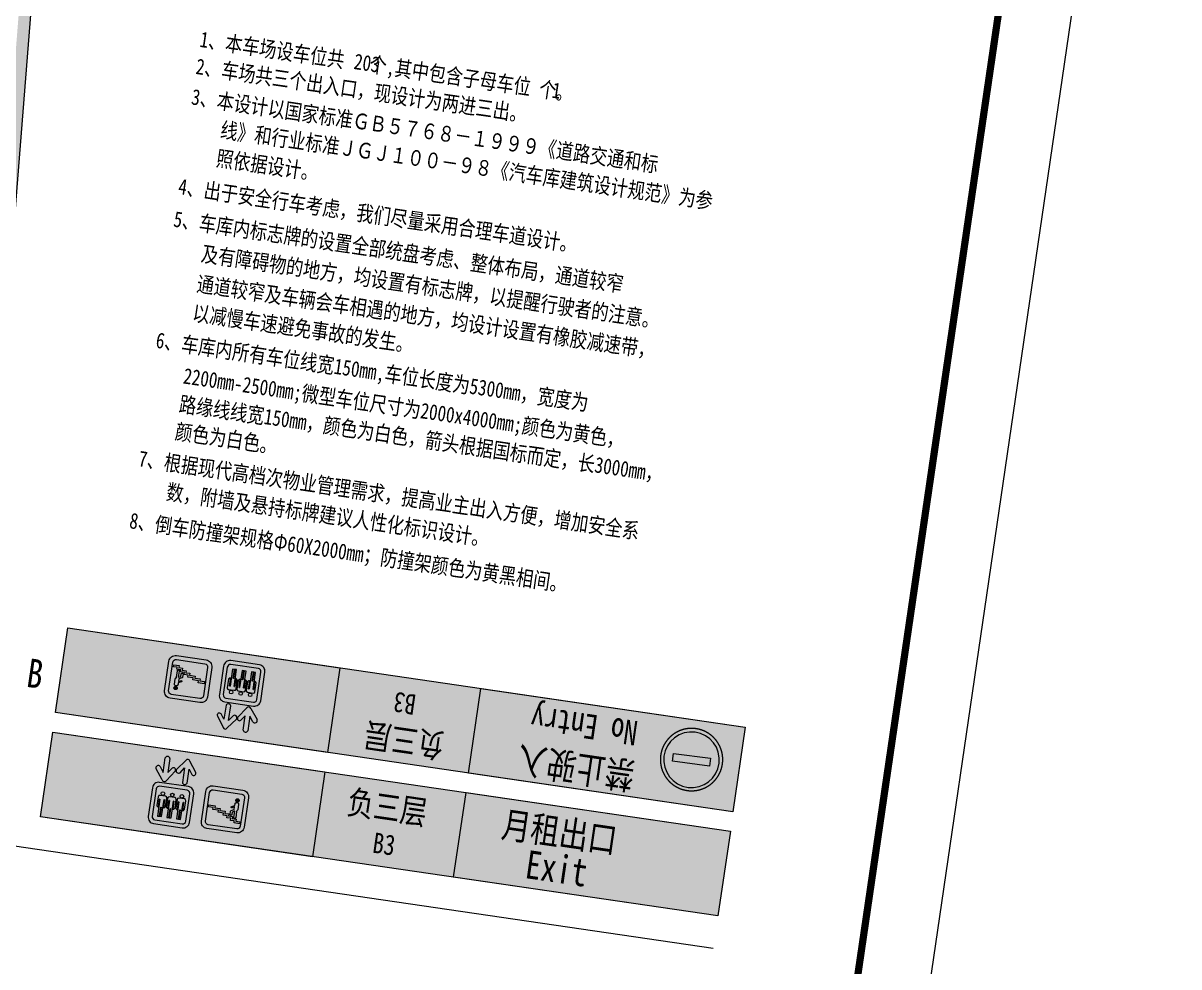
# Model space of a CAD drawing. Header units: inches. Extents: x -414268 to 632271, y -366004 to 318730.
# Drawn here: x 198749 to 246675, y 124249 to 163386 of the extents above; entities that cross this region are included whole.
import ezdxf

# ---------------------------------------------------------------- set-up
doc = ezdxf.new("R2010")
doc.units = ezdxf.units.IN
doc.header["$LTSCALE"] = 1200
doc.header["$MEASUREMENT"] = 0
doc.linetypes.add('DASHED', pattern=[19.05, 12.7, -6.35])
doc.layers.get('0').update_dxf_attribs({"linetype": 'CONTINUOUS', "lineweight": 0})
for name, color, linetype, lineweight in [('0--PAI--', 7, 'CONTINUOUS', 0), ('0--PAI--RED', 1, 'CONTINUOUS', 0), ('0--灯箱字(黄底黑字)', 7, 'CONTINUOUS', 0), ('0-增加车位', 6, 'CONTINUOUS', 0), ('COLUMN', 7, 'CONTINUOUS', 0), ('HATCH', 7, 'CONTINUOUS', 0), ('PUB_TITLE', 7, 'CONTINUOUS', 0)]:
    doc.layers.add(name, color=color, linetype=linetype, lineweight=lineweight)
doc.layers.add('0--灯箱--字', color=7, linetype='CONTINUOUS', lineweight=0, true_color=0xf7f7f7)
doc.layers.add('0-栋牌字体', color=7, linetype='CONTINUOUS', lineweight=0, true_color=0xf7f7f7)
doc.styles.add('-宋体', font='', dxfattribs={"width": 0.8})
doc.styles.add('-黑体', font='simhei.ttf', dxfattribs={"width": 0.8})
doc.styles.get('-宋体').set_extended_font_data('SimSun')

# ---------------------------------------------------------------- blocks, each defined once
blk = doc.blocks.new('A$C27BC456A')
blk.add_hatch(color=250).paths.add_polyline_path([(14885, 112856), (14885, 114956), (8330, 114956), (8330, 112856)])
at = {"color": 250}
blk.add_lwpolyline([(8330, 114956), (14885, 114956), (14885, 112856), (8330, 112856), (8330, 114956)], dxfattribs=at)
blk = doc.blocks.new('A$C744A17C1')
at = {"true_color": 0xf7f7f7}
h = blk.add_hatch(color=7, dxfattribs=at)
edge = h.paths.add_edge_path()
edge.add_line((-3036, 95701), (-4283, 95701))
edge.add_arc((-4283, 95427), 273, 90, 180)
edge.add_line((-4556, 95427), (-4556, 94185))
edge.add_arc((-4283, 94185), 273, 180, 270)
edge.add_line((-4283, 93912), (-3036, 93912))
edge.add_arc((-3036, 94185), 273, 270, 360)
edge.add_line((-2763, 94185), (-2763, 95427))
edge.add_arc((-3036, 95427), 273, 0, 90)
edge = h.paths.add_edge_path(flags=16)
edge.add_line((-3061, 95535), (-4258, 95535))
edge.add_arc((-4258, 95403), 132, 90, 180)
edge.add_line((-4390, 95403), (-4390, 94210))
edge.add_arc((-4258, 94210), 132, 180, 270)
edge.add_line((-4258, 94078), (-3061, 94078))
edge.add_arc((-3061, 94210), 132, 270, 360)
edge.add_line((-2928, 94210), (-2928, 95403))
edge.add_arc((-3061, 95403), 132, 0, 90)
blk.add_hatch(color=7, dxfattribs=at).paths.add_polyline_path([(-2973, 94899), (-3229, 94898), (-3229, 94814), (-3456, 94813), (-3456, 94729), (-3683, 94728), (-3683, 94643), (-3849, 94643), (-3848, 94559), (-4016, 94558), (-4016, 94474), (-4177, 94473), (-4177, 94389), (-4338, 94388), (-4337, 94303), (-4113, 94304), (-4113, 94389), (-3952, 94389), (-3952, 94474), (-3789, 94474), (-3789, 94559), (-3621, 94559), (-3621, 94636), (-3621, 94644), (-3394, 94644), (-3395, 94729), (-3167, 94729), (-3168, 94814), (-2973, 94814)])
for points in [[(-4150, 94529), (-4150, 94521), (-4147, 94514), (-4143, 94507), (-4138, 94502), (-4126, 94495), (-4111, 94492), (-4097, 94495), (-4091, 94497), (-4085, 94502), (-4080, 94507), (-4076, 94514), (-4074, 94521), (-4073, 94530), (-4073, 94786), (-3976, 94739), (-3975, 94643), (-3974, 94633), (-3972, 94625), (-3968, 94617), (-3963, 94612), (-3957, 94607), (-3951, 94604), (-3936, 94601), (-3922, 94603), (-3916, 94606), (-3910, 94611), (-3905, 94616), (-3901, 94623), (-3898, 94631), (-3898, 94641), (-3898, 94756), (-3900, 94770), (-3905, 94780), (-3913, 94789), (-3922, 94795), (-3922, 94795), (-4039, 94850), (-4039, 94962), (-3945, 94916), (-3932, 94912), (-3920, 94914), (-3911, 94919), (-3905, 94927), (-3902, 94936), (-3904, 94946), (-3910, 94955), (-3915, 94960), (-3922, 94963), (-4039, 95021), (-4039, 95091), (-4041, 95107), (-4046, 95120), (-4053, 95132), (-4063, 95141), (-4074, 95148), (-4086, 95154), (-4100, 95156), (-4114, 95158), (-4128, 95157), (-4142, 95154), (-4155, 95148), (-4166, 95141), (-4175, 95132), (-4183, 95121), (-4188, 95108), (-4190, 95093), (-4190, 94884), (-4189, 94874), (-4186, 94864), (-4177, 94847), (-4164, 94833), (-4150, 94822), (-4150, 94794)], [(-4106, 95186), (-4093, 95189), (-4081, 95195), (-4071, 95203), (-4063, 95213), (-4056, 95224), (-4052, 95236), (-4051, 95250), (-4052, 95263), (-4056, 95275), (-4063, 95286), (-4071, 95296), (-4081, 95304), (-4093, 95310), (-4106, 95314), (-4119, 95315), (-4134, 95314), (-4146, 95310), (-4158, 95304), (-4168, 95296), (-4176, 95286), (-4182, 95275), (-4187, 95263), (-4188, 95250), (-4187, 95236), (-4182, 95224), (-4176, 95213), (-4168, 95203), (-4158, 95195), (-4146, 95189), (-4133, 95186), (-4119, 95184)]]:
    blk.add_hatch(color=256).paths.add_polyline_path(points)
at = {"color": 7, "lineweight": 0, "ltscale": 5, "true_color": 0xf7f7f7}
for points in [[(-3036, 95701), (-4283, 95701, 0.414214), (-4556, 95427), (-4556, 94185, 0.414214), (-4283, 93912), (-3036, 93912, 0.414214), (-2763, 94185), (-2763, 95427, 0.414214)], [(-3061, 95535), (-4258, 95535, 0.414214), (-4390, 95403), (-4390, 94210, 0.414214), (-4258, 94078), (-3061, 94078, 0.414214), (-2928, 94210), (-2928, 95403, 0.414214)]]:
    blk.add_lwpolyline(points, format="xyb", close=True, dxfattribs=at)
at = {"color": 7, "true_color": 0xf7f7f7}
blk.add_lwpolyline([(-2972, 94814), (-2973, 94899), (-3229, 94898), (-3229, 94814), (-3456, 94813), (-3456, 94729), (-3683, 94728), (-3683, 94643), (-3849, 94643), (-3848, 94559), (-4016, 94558), (-4016, 94474), (-4177, 94473), (-4177, 94389), (-4338, 94388), (-4337, 94303), (-4113, 94304), (-4113, 94389), (-3952, 94389), (-3952, 94474), (-3789, 94474), (-3789, 94559), (-3621, 94559), (-3621, 94636), (-3621, 94644), (-3394, 94644), (-3395, 94729), (-3167, 94729), (-3168, 94814), (-2973, 94814), (-2973, 94899)], dxfattribs=at)
at = {"layer": '0-栋牌字体', "linetype": 'ByBlock'}
for points in [[(-4150, 94529), (-4150, 94521), (-4147, 94514), (-4143, 94507), (-4138, 94502), (-4126, 94495), (-4111, 94492), (-4097, 94495), (-4091, 94497), (-4085, 94502), (-4080, 94507), (-4076, 94514), (-4074, 94521), (-4073, 94530), (-4073, 94786), (-3976, 94739), (-3975, 94643), (-3974, 94633), (-3972, 94625), (-3968, 94617), (-3963, 94612), (-3957, 94607), (-3951, 94604), (-3936, 94601), (-3922, 94603), (-3916, 94606), (-3910, 94611), (-3905, 94616), (-3901, 94623), (-3898, 94631), (-3898, 94641), (-3898, 94756), (-3900, 94770), (-3905, 94780), (-3913, 94789), (-3922, 94795), (-3922, 94795), (-4039, 94850), (-4039, 94962), (-3945, 94916), (-3932, 94912), (-3920, 94914), (-3911, 94919), (-3905, 94927), (-3902, 94936), (-3904, 94946), (-3910, 94955), (-3915, 94960), (-3922, 94963), (-4039, 95021), (-4039, 95091), (-4041, 95107), (-4046, 95120), (-4053, 95132), (-4063, 95141), (-4074, 95148), (-4086, 95154), (-4100, 95156), (-4114, 95158), (-4128, 95157), (-4142, 95154), (-4155, 95148), (-4166, 95141), (-4175, 95132), (-4183, 95121), (-4188, 95108), (-4190, 95093), (-4190, 94884), (-4189, 94874), (-4186, 94864), (-4177, 94847), (-4164, 94833), (-4150, 94822), (-4150, 94794)], [(-4106, 95186), (-4093, 95189), (-4081, 95195), (-4071, 95203), (-4063, 95213), (-4056, 95224), (-4052, 95236), (-4051, 95250), (-4052, 95263), (-4056, 95275), (-4063, 95286), (-4071, 95296), (-4081, 95304), (-4093, 95310), (-4106, 95314), (-4119, 95315), (-4134, 95314), (-4146, 95310), (-4158, 95304), (-4168, 95296), (-4176, 95286), (-4182, 95275), (-4187, 95263), (-4188, 95250), (-4187, 95236), (-4182, 95224), (-4176, 95213), (-4168, 95203), (-4158, 95195), (-4146, 95189), (-4133, 95186), (-4119, 95184)]]:
    blk.add_lwpolyline(points, close=True, dxfattribs=at)
blk = doc.blocks.new('A$C36DA1677')
at = {"layer": '0--PAI--RED'}
h = blk.add_hatch(color=256, dxfattribs=at)
edge = h.paths.add_edge_path()
edge.add_arc((120, 120), 120, 0, 360)
h.paths.add_polyline_path([(200, 103), (200, 137), (40, 137), (40, 103)], flags=16)
at = {"layer": '0--PAI--'}
blk.add_lwpolyline([(200, 103), (200, 137), (40, 137), (40, 103)], close=True, dxfattribs=at)
blk.add_circle((120, 120), 120, dxfattribs=at)
blk = doc.blocks.new('A$C443C2777')
at = {"layer": '0--PAI--', "xscale": 9, "yscale": 9, "zscale": 9}
blk.add_blockref('A$C36DA1677', (0, 0), dxfattribs=at)
blk = doc.blocks.new('A$C01A83D55')
at = {"linetype": 'DASHED', "lineweight": 15, "ltscale": 20, "true_color": 0xeff0f0}
h = blk.add_hatch(color=7, dxfattribs=at)
h.paths.add_polyline_path([(0, 1675, 1), (3350, 1675, 1)])
h.paths.add_polyline_path([(3168, 1685, -1), (182, 1685, -1)], flags=16)
h.paths.add_polyline_path([(2671, 1896), (2671, 1473), (680, 1473), (680, 1896)], flags=0)
at = {"true_color": 0xeff0f0}
blk.add_hatch(color=7, dxfattribs=at).paths.add_polyline_path([(2671, 1473), (2671, 1896), (680, 1896), (680, 1473)])
at = {"linetype": 'DASHED', "lineweight": 15, "ltscale": 20}
blk.add_circle((1675, 1675), 1675, dxfattribs=at)
at = {"xscale": 1.382400000002235, "yscale": 1.382400000002235, "zscale": 1.382400000002235}
blk.add_blockref('A$C443C2777', (182, 192), dxfattribs=at)

msp = doc.modelspace()

# ---------------------------------------------------------------- hatches: boundary and pattern name
for points in [[(211881.8, 136654.2), (200602.8, 138303.7), (200089.2, 134792.1), (211368.2, 133142.5)], [(210748.6, 128819.2), (211262.1, 132330.8), (199983.2, 133980.4), (199469.6, 130468.7)], [(216601.3, 127963.2), (227562.8, 126360.1), (228076.4, 129871.7), (217114.9, 131474.9)]]:
    msp.add_hatch(color=250).paths.add_polyline_path(points)
at = {"lineweight": 0, "ltscale": 5, "true_color": 0xf7f7f7}
h = msp.add_hatch(color=7, dxfattribs=at)
edge = h.paths.add_edge_path(flags=0)
edge.add_arc((208163.8, 135528.6), 74, 351.6794, 711.6794, ccw=False)
edge = h.paths.add_edge_path(flags=0)
edge.add_arc((207772.2, 135585.9), 74, 351.6794, 711.6794, ccw=False)
edge = h.paths.add_edge_path(flags=0)
edge.add_arc((207376.7, 135643.8), 74, 351.6794, 711.6794, ccw=False)
edge = h.paths.add_edge_path()
edge.add_line((207110.1, 135238.9), (208301.1, 135064.7))
edge.add_arc((208339.3, 135325.8), 263.9, 621.6794, 711.6794)
edge.add_line((208600.5, 135287.6), (208774.1, 136474.6))
edge.add_arc((208512.9, 136512.8), 263.9, 711.6794, 801.6794)
edge.add_line((208551.1, 136773.9), (207360.1, 136948.1))
edge.add_arc((207321.9, 136687), 263.9, 441.6794, 531.6794)
edge.add_line((207060.7, 136725.2), (206887.1, 135538.2))
edge.add_arc((207148.3, 135500), 263.9, 531.6794, 621.6794)
edge = h.paths.add_edge_path(flags=16)
edge.add_line((207157, 135393.7), (208300.5, 135226.4))
edge.add_arc((208319.1, 135353), 128, 621.6794, 711.6794)
edge.add_line((208445.7, 135334.5), (208612.3, 136474))
edge.add_arc((208485.7, 136492.5), 128, 711.6794, 801.6794)
edge.add_line((208504.2, 136619.1), (207360.6, 136786.4))
edge.add_arc((207342.1, 136659.8), 128, 441.6794, 531.6794)
edge.add_line((207215.5, 136678.3), (207048.9, 135538.8))
edge.add_arc((207175.5, 135520.3), 128, 531.6794, 621.6794)
edge = h.paths.add_edge_path(flags=0)
edge.add_line((208285.9, 135756.9), (208304, 135754.3))
edge.add_line((208304, 135754.3), (208350.5, 136072.6))
edge.add_arc((208358.4, 136071.5), 8, 441.6794, 531.6794, ccw=False)
edge.add_line((208359.6, 136079.4), (208376.2, 136076.9))
edge.add_arc((208375.1, 136069), 8, 399.75941, 441.6794, ccw=False)
edge.add_line((208381.2, 136074.1), (208389.5, 136064.2))
edge.add_line((208389.5, 136064.2), (208416.5, 136031.7))
edge.add_arc((208410.4, 136026.6), 8, 351.6794, 399.75941, ccw=False)
edge.add_line((208418.3, 136025.5), (208364.5, 135657.9))
edge.add_arc((208301.2, 135667.2), 64, 621.6794, 711.6794, ccw=False)
edge.add_line((208292, 135603.9), (208056.6, 135638.3))
edge.add_arc((208065.9, 135701.6), 64, 531.6794, 621.6794, ccw=False)
edge.add_line((208002.6, 135710.8), (208054.2, 136063.6))
edge.add_line((208054.2, 136063.6), (208104.3, 136113.4))
edge.add_arc((208109.9, 136107.7), 8, 441.6794, 494.85909, ccw=False)
edge.add_line((208111.1, 136115.6), (208138, 136111.7))
edge.add_arc((208136.9, 136103.8), 8, 351.6794, 441.6794, ccw=False)
edge.add_line((208144.8, 136102.6), (208098.2, 135783.9))
edge.add_line((208098.2, 135783.9), (208117.4, 135781.1))
edge.add_line((208117.4, 135781.1), (208220.2, 136483.9))
edge.add_line((208220.2, 136483.9), (208297.1, 136472.7))
edge.add_line((208297.1, 136472.7), (208241.7, 136094.3))
edge.add_line((208241.7, 136094.3), (208256.3, 136092.1))
edge.add_line((208256.3, 136092.1), (208311.6, 136470.5))
edge.add_line((208311.6, 136470.5), (208388.6, 136459.3))
edge.add_line((208388.6, 136459.3), (208285.9, 135756.9))
edge = h.paths.add_edge_path(flags=0)
edge.add_line((207894.3, 135814.2), (207912.4, 135811.5))
edge.add_line((207912.4, 135811.5), (207958.9, 136129.9))
edge.add_arc((207966.8, 136128.7), 8, 441.6794, 531.6794, ccw=False)
edge.add_line((207968, 136136.6), (207984.6, 136134.2))
edge.add_arc((207983.5, 136126.3), 8, 399.75941, 441.6794, ccw=False)
edge.add_line((207989.6, 136131.4), (207997.9, 136121.5))
edge.add_line((207997.9, 136121.5), (208024.9, 136089))
edge.add_arc((208018.7, 136083.9), 8, 351.6794, 399.75941, ccw=False)
edge.add_line((208026.7, 136082.7), (207972.9, 135715.2))
edge.add_arc((207909.6, 135724.4), 64, 621.6794, 711.6794, ccw=False)
edge.add_line((207900.3, 135661.1), (207665, 135695.6))
edge.add_arc((207674.3, 135758.9), 64, 531.6794, 621.6794, ccw=False)
edge.add_line((207611, 135768.1), (207662.6, 136120.8))
edge.add_line((207662.6, 136120.8), (207712.6, 136170.7))
edge.add_arc((207718.3, 136165), 8, 441.6794, 494.85909, ccw=False)
edge.add_line((207719.4, 136172.9), (207746.4, 136169))
edge.add_arc((207745.3, 136161.1), 8, 351.6794, 441.6794, ccw=False)
edge.add_line((207753.2, 136159.9), (207706.6, 135841.2))
edge.add_line((207706.6, 135841.2), (207725.8, 135838.4))
edge.add_line((207725.8, 135838.4), (207828.5, 136541.2))
edge.add_line((207828.5, 136541.2), (207905.4, 136529.9))
edge.add_line((207905.4, 136529.9), (207850.1, 136151.5))
edge.add_line((207850.1, 136151.5), (207864.6, 136149.4))
edge.add_line((207864.6, 136149.4), (207920, 136527.8))
edge.add_line((207920, 136527.8), (207997, 136516.5))
edge.add_line((207997, 136516.5), (207894.3, 135814.2))
edge = h.paths.add_edge_path(flags=0)
edge.add_line((207499.1, 135872), (207517.2, 135869.3))
edge.add_line((207517.2, 135869.3), (207563.7, 136187.7))
edge.add_arc((207571.7, 136186.5), 8, 441.6794, 531.6794, ccw=False)
edge.add_line((207572.8, 136194.4), (207589.5, 136192))
edge.add_arc((207588.3, 136184.1), 8, 399.75941, 441.6794, ccw=False)
edge.add_line((207594.4, 136189.2), (207602.7, 136179.2))
edge.add_line((207602.7, 136179.2), (207629.7, 136146.8))
edge.add_arc((207623.6, 136141.7), 8, 351.6794, 399.75941, ccw=False)
edge.add_line((207631.5, 136140.5), (207577.7, 135773))
edge.add_arc((207514.4, 135782.2), 64, 621.6794, 711.6794, ccw=False)
edge.add_line((207505.2, 135718.9), (207269.8, 135753.3))
edge.add_arc((207279.1, 135816.6), 64, 531.6794, 621.6794, ccw=False)
edge.add_line((207215.8, 135825.9), (207267.4, 136178.6))
edge.add_line((207267.4, 136178.6), (207317.5, 136228.5))
edge.add_arc((207323.1, 136222.8), 8, 441.6794, 494.85909, ccw=False)
edge.add_line((207324.3, 136230.7), (207351.3, 136226.8))
edge.add_arc((207350.1, 136218.9), 8, 351.6794, 441.6794, ccw=False)
edge.add_line((207358, 136217.7), (207311.4, 135899))
edge.add_line((207311.4, 135899), (207330.6, 135896.2))
edge.add_line((207330.6, 135896.2), (207433.4, 136599))
edge.add_line((207433.4, 136599), (207510.3, 136587.7))
edge.add_line((207510.3, 136587.7), (207454.9, 136209.3))
edge.add_line((207454.9, 136209.3), (207469.5, 136207.2))
edge.add_line((207469.5, 136207.2), (207524.8, 136585.6))
edge.add_line((207524.8, 136585.6), (207601.9, 136574.3))
edge.add_line((207601.9, 136574.3), (207499.1, 135872))
at = {"lineweight": 0, "ltscale": 5}
for points in [[(217220.9, 132286.5), (211368.2, 133142.5), (211881.8, 136654.2), (217734.5, 135798.2)], [(211262.1, 132330.8), (217114.9, 131474.9), (216601.3, 127963.2), (210748.6, 128819.2)]]:
    msp.add_hatch(color=152, dxfattribs=at).paths.add_polyline_path(points)
at = {"lineweight": 0, "ltscale": 5, "true_color": 0xf7f7f7}
for points in [[(207216.5, 134155.7, -0.6624751), (207043.2, 134181), (206803, 134653.2, -0.8769134), (206960.3, 134739), (207077.2, 134517.1), (207162.5, 135100.3, -0.7104157), (207358.4, 135071.6), (207269.5, 134463.4), (207454.2, 134662.3, -0.9042848), (207593, 134518)], [(208450.8, 134506.4, -0.9042848), (208276.5, 134408), (208156.5, 134651.4), (208067.5, 134043.2, -0.7104157), (207871.6, 134071.8), (207956.9, 134655), (207781.3, 134475.9, -0.8769134), (207655.2, 134603.2), (208020.5, 134986.8, -0.6624751), (208193.8, 134961.4)], [(204259.6, 132458.4, -0.9042848), (204433.9, 132556.9), (204554, 132313.4), (204642.9, 132921.6, -0.7104157), (204838.8, 132893), (204753.6, 132309.8), (204929.1, 132488.9, -0.8769134), (205055.2, 132361.7), (204690, 131978, -0.6624751), (204516.7, 132003.4)], [(205494, 132809.2, -0.6624751), (205667.3, 132783.8), (205907.4, 132311.6, -0.8769134), (205750.2, 132225.9), (205633.2, 132447.7), (205547.9, 131864.6, -0.7104157), (205352, 131893.2), (205441, 132501.5), (205256.2, 132302.5, -0.9042848), (205117.4, 132446.8)]]:
    msp.add_hatch(color=7, dxfattribs=at).paths.add_polyline_path(points)
h = msp.add_hatch(color=7, dxfattribs=at)
edge = h.paths.add_edge_path(flags=0)
edge.add_arc((204546.6, 131436.2), 74, 531.6794, 891.6794, ccw=False)
edge = h.paths.add_edge_path(flags=0)
edge.add_arc((204938.2, 131378.9), 74, 531.6794, 891.6794, ccw=False)
edge = h.paths.add_edge_path(flags=0)
edge.add_arc((205333.8, 131321.1), 74, 531.6794, 891.6794, ccw=False)
edge = h.paths.add_edge_path()
edge.add_line((205600.4, 131726), (204409.3, 131900.2))
edge.add_arc((204371.1, 131639), 263.9, 801.6794, 891.6794)
edge.add_line((204110, 131677.2), (203936.4, 130490.2))
edge.add_arc((204197.5, 130452), 263.9, 891.6794, 981.6794)
edge.add_line((204159.3, 130190.9), (205350.4, 130016.7))
edge.add_arc((205388.6, 130277.8), 263.9, 621.6794, 711.6794)
edge.add_line((205649.7, 130239.6), (205823.3, 131426.6))
edge.add_arc((205562.2, 131464.8), 263.9, 711.6794, 801.6794)
edge = h.paths.add_edge_path(flags=16)
edge.add_line((205553.5, 131571.2), (204409.9, 131738.4))
edge.add_arc((204391.4, 131611.8), 128, 801.6794, 891.6794)
edge.add_line((204264.8, 131630.3), (204098.1, 130490.8))
edge.add_arc((204224.7, 130472.3), 128, 891.6794, 981.6794)
edge.add_line((204206.2, 130345.7), (205349.8, 130178.4))
edge.add_arc((205368.3, 130305), 128, 621.6794, 711.6794)
edge.add_line((205494.9, 130286.5), (205661.6, 131426.1))
edge.add_arc((205535, 131444.6), 128, 711.6794, 801.6794)
edge = h.paths.add_edge_path(flags=0)
edge.add_line((204424.5, 131207.9), (204406.5, 131210.6))
edge.add_line((204406.5, 131210.6), (204359.9, 130892.2))
edge.add_arc((204352, 130893.4), 8, 621.6794, 711.6794, ccw=False)
edge.add_line((204350.9, 130885.5), (204334.2, 130887.9))
edge.add_arc((204335.4, 130895.8), 8, 579.75941, 621.6794, ccw=False)
edge.add_line((204329.2, 130890.7), (204320.9, 130900.6))
edge.add_line((204320.9, 130900.6), (204294, 130933.1))
edge.add_arc((204300.1, 130938.2), 8, 531.6794, 579.75941, ccw=False)
edge.add_line((204292.2, 130939.4), (204345.9, 131306.9))
edge.add_arc((204409.2, 131297.7), 64, 801.6794, 891.6794, ccw=False)
edge.add_line((204418.5, 131361), (204653.8, 131326.5))
edge.add_arc((204644.6, 131263.2), 64, 711.6794, 801.6794, ccw=False)
edge.add_line((204707.9, 131254), (204656.3, 130901.3))
edge.add_line((204656.3, 130901.3), (204606.2, 130851.4))
edge.add_arc((204600.6, 130857.1), 8, 621.6794, 674.85909, ccw=False)
edge.add_line((204599.4, 130849.2), (204572.4, 130853.1))
edge.add_arc((204573.6, 130861), 8, 531.6794, 621.6794, ccw=False)
edge.add_line((204565.7, 130862.2), (204612.3, 131180.9))
edge.add_line((204612.3, 131180.9), (204593.1, 131183.7))
edge.add_line((204593.1, 131183.7), (204490.3, 130480.9))
edge.add_line((204490.3, 130480.9), (204413.4, 130492.2))
edge.add_line((204413.4, 130492.2), (204468.7, 130870.6))
edge.add_line((204468.7, 130870.6), (204454.2, 130872.7))
edge.add_line((204454.2, 130872.7), (204398.9, 130494.3))
edge.add_line((204398.9, 130494.3), (204321.8, 130505.6))
edge.add_line((204321.8, 130505.6), (204424.5, 131207.9))
edge = h.paths.add_edge_path(flags=0)
edge.add_line((204816.2, 131150.7), (204798.1, 131153.3))
edge.add_line((204798.1, 131153.3), (204751.5, 130834.9))
edge.add_arc((204743.6, 130836.1), 8, 621.6794, 711.6794, ccw=False)
edge.add_line((204742.5, 130828.2), (204725.8, 130830.6))
edge.add_arc((204727, 130838.5), 8, 579.75941, 621.6794, ccw=False)
edge.add_line((204720.8, 130833.4), (204712.6, 130843.4))
edge.add_line((204712.6, 130843.4), (204685.6, 130875.8))
edge.add_arc((204691.7, 130880.9), 8, 531.6794, 579.75941, ccw=False)
edge.add_line((204683.8, 130882.1), (204737.6, 131249.6))
edge.add_arc((204800.9, 131240.4), 64, 801.6794, 891.6794, ccw=False)
edge.add_line((204810.1, 131303.7), (205045.4, 131269.3))
edge.add_arc((205036.2, 131206), 64, 711.6794, 801.6794, ccw=False)
edge.add_line((205099.5, 131196.7), (205047.9, 130844))
edge.add_line((205047.9, 130844), (204997.8, 130794.2))
edge.add_arc((204992.2, 130799.8), 8, 621.6794, 674.85909, ccw=False)
edge.add_line((204991, 130791.9), (204964, 130795.9))
edge.add_arc((204965.2, 130803.8), 8, 531.6794, 621.6794, ccw=False)
edge.add_line((204957.3, 130804.9), (205003.9, 131123.6))
edge.add_line((205003.9, 131123.6), (204984.7, 131126.4))
edge.add_line((204984.7, 131126.4), (204881.9, 130423.6))
edge.add_line((204881.9, 130423.6), (204805, 130434.9))
edge.add_line((204805, 130434.9), (204860.4, 130813.3))
edge.add_line((204860.4, 130813.3), (204845.8, 130815.4))
edge.add_line((204845.8, 130815.4), (204790.5, 130437))
edge.add_line((204790.5, 130437), (204713.4, 130448.3))
edge.add_line((204713.4, 130448.3), (204816.2, 131150.7))
edge = h.paths.add_edge_path(flags=0)
edge.add_line((205211.3, 131092.9), (205193.3, 131095.5))
edge.add_line((205193.3, 131095.5), (205146.7, 130777.1))
edge.add_arc((205138.8, 130778.3), 8, 621.6794, 711.6794, ccw=False)
edge.add_line((205137.6, 130770.4), (205121, 130772.8))
edge.add_arc((205122.2, 130780.7), 8, 579.75941, 621.6794, ccw=False)
edge.add_line((205116, 130775.6), (205107.7, 130785.6))
edge.add_line((205107.7, 130785.6), (205080.7, 130818))
edge.add_arc((205086.9, 130823.1), 8, 531.6794, 579.75941, ccw=False)
edge.add_line((205079, 130824.3), (205132.7, 131191.9))
edge.add_arc((205196, 131182.6), 64, 801.6794, 891.6794, ccw=False)
edge.add_line((205205.3, 131245.9), (205440.6, 131211.5))
edge.add_arc((205431.4, 131148.2), 64, 711.6794, 801.6794, ccw=False)
edge.add_line((205494.7, 131138.9), (205443.1, 130786.2))
edge.add_line((205443.1, 130786.2), (205393, 130736.4))
edge.add_arc((205387.3, 130742), 8, 621.6794, 674.85909, ccw=False)
edge.add_line((205386.2, 130734.1), (205359.2, 130738.1))
edge.add_arc((205360.4, 130746), 8, 531.6794, 621.6794, ccw=False)
edge.add_line((205352.5, 130747.1), (205399.1, 131065.8))
edge.add_line((205399.1, 131065.8), (205379.9, 131068.6))
edge.add_line((205379.9, 131068.6), (205277.1, 130365.8))
edge.add_line((205277.1, 130365.8), (205200.2, 130377.1))
edge.add_line((205200.2, 130377.1), (205255.5, 130755.5))
edge.add_line((205255.5, 130755.5), (205241, 130757.6))
edge.add_line((205241, 130757.6), (205185.6, 130379.2))
edge.add_line((205185.6, 130379.2), (205108.6, 130390.5))
edge.add_line((205108.6, 130390.5), (205211.3, 131092.9))
at = {"layer": '0--灯箱--字'}
for points in [[(201162.7, 136570.9), (201659.3, 135950.5), (202152.6, 135878.4), (201819.9, 136294), (202959.4, 136127.4), (203011.2, 136481.3), (201871.7, 136648), (202309.5, 136950.9), (201816.2, 137023)], [(200543.1, 132247.6), (201039.7, 131627.2), (201533, 131555.1), (201200.3, 131970.7), (202339.8, 131804), (202391.6, 132158), (201252.1, 132324.6), (201689.9, 132627.6), (201196.6, 132699.7)]]:
    msp.add_hatch(color=256, dxfattribs=at).paths.add_polyline_path(points)
at = {"layer": '0--灯箱--字', "true_color": 0xf7f7f7}
msp.add_hatch(color=7, dxfattribs=at).paths.add_polyline_path([(225955.5, 129705.7), (226390.2, 129077.4), (226320.9, 128603), (226029.6, 129024), (225869.3, 127928.3), (225529, 127978.1), (225689.3, 129073.8), (225289.6, 128753.8), (225359, 129228.2)])
at = {"layer": 'HATCH'}
h = msp.add_hatch(color=256, dxfattribs=at)
edge = h.paths.add_edge_path()
edge.add_line((194597.4, 107341.2), (200599.8, 183104.9))
edge.add_line((200599.8, 183104.9), (125182.7, 194134.8))
edge.add_arc((122486.1, 278690), 84598.2, 258.82023, 271.826634, ccw=False)
edge.add_arc((860898.9, 150283.3), 756180.3, 176.5569181, 182.0416388)
edge.add_arc((115192.3, 123700), 10000, 182.04164, 261.67951)
edge.add_line((113745.2, 113805.3), (188891.3, 102815.2))
edge.add_line((188891.3, 102815.2), (194597.4, 107341.2))
edge = h.paths.add_edge_path(flags=16)
edge.add_line((194116.2, 107597.7), (200064.4, 182677.9))
edge.add_line((200064.4, 182677.9), (125154.2, 193633.7))
edge.add_arc((122486.1, 278690), 85098.2, 259.205676, 271.796702, ccw=False)
edge.add_arc((860898.9, 150283.3), 755680.3, 176.6001817, 182.0416388)
edge.add_arc((115192.3, 123700), 9500, 182.04164, 261.67951)
edge.add_line((113817.5, 114300), (188749.8, 103341.2))
edge.add_line((188749.8, 103341.2), (194116.2, 107597.7))

# ---------------------------------------------------------------- linework, layer by layer
at = {"color": 7, "lineweight": 0, "ltscale": 5, "true_color": 0xf7f7f7}
for p, q in [((207433.4, 136599), (207330.6, 135896.2)), ((207510.3, 136587.7), (207433.4, 136599)), ((207267.4, 136178.6), (207215.8, 135825.9)), ((207317.5, 136228.5), (207267.4, 136178.6)), ((207311.4, 135899), (207358, 136217.7)), ((207351.3, 136226.8), (207324.3, 136230.7)), ((207454.9, 136209.3), (207510.3, 136587.7)), ((207469.5, 136207.2), (207454.9, 136209.3)), ((207524.8, 136585.6), (207469.5, 136207.2)), ((207499.1, 135872), (207601.9, 136574.3)), ((207563.7, 136187.7), (207517.2, 135869.3)), ((207601.9, 136574.3), (207524.8, 136585.6)), ((207589.5, 136192), (207572.8, 136194.4)), ((207577.7, 135773), (207631.5, 136140.5)), ((207602.7, 136179.2), (207594.4, 136189.2)), ((207629.7, 136146.8), (207602.7, 136179.2)), ((207662.6, 136120.8), (207611, 135768.1)), ((207712.6, 136170.7), (207662.6, 136120.8)), ((207706.6, 135841.2), (207753.2, 136159.9)), ((207746.4, 136169), (207719.4, 136172.9)), ((207828.5, 136541.2), (207725.8, 135838.4)), ((207905.4, 136529.9), (207828.5, 136541.2)), ((207850.1, 136151.5), (207905.4, 136529.9)), ((207864.6, 136149.4), (207850.1, 136151.5)), ((207920, 136527.8), (207864.6, 136149.4)), ((207894.3, 135814.2), (207997, 136516.5)), ((207958.9, 136129.9), (207912.4, 135811.5)), ((207997, 136516.5), (207920, 136527.8)), ((207984.6, 136134.2), (207968, 136136.6)), ((207997.9, 136121.5), (207989.6, 136131.4)), ((208024.9, 136089), (207997.9, 136121.5)), ((208104.3, 136113.4), (208054.2, 136063.6)), ((208138, 136111.7), (208111.1, 136115.6)), ((208220.2, 136483.9), (208117.4, 135781.1)), ((208297.1, 136472.7), (208220.2, 136483.9)), ((208241.7, 136094.3), (208297.1, 136472.7)), ((208311.6, 136470.5), (208256.3, 136092.1)), ((208285.9, 135756.9), (208388.6, 136459.3)), ((208388.6, 136459.3), (208311.6, 136470.5)), ((207269.8, 135753.3), (207505.2, 135718.9)), ((207311.4, 135899), (207330.6, 135896.2)), ((207499.1, 135872), (207517.2, 135869.3)), ((207665, 135695.6), (207900.3, 135661.1)), ((207706.6, 135841.2), (207725.8, 135838.4)), ((207894.3, 135814.2), (207912.4, 135811.5)), ((207972.9, 135715.2), (208026.7, 136082.7)), ((208054.2, 136063.6), (208002.6, 135710.8)), ((208056.6, 135638.3), (208292, 135603.9)), ((208098.2, 135783.9), (208144.8, 136102.6)), ((208098.2, 135783.9), (208117.4, 135781.1)), ((208256.3, 136092.1), (208241.7, 136094.3)), ((208285.9, 135756.9), (208304, 135754.3)), ((208350.5, 136072.6), (208304, 135754.3)), ((208376.2, 136076.9), (208359.6, 136079.4)), ((208364.5, 135657.9), (208418.3, 136025.5)), ((208389.5, 136064.2), (208381.2, 136074.1)), ((208416.5, 136031.7), (208389.5, 136064.2)), ((204653.8, 131326.5), (204418.5, 131361)), ((204345.9, 131306.9), (204292.2, 130939.4)), ((204294, 130933.1), (204320.9, 130900.6)), ((204320.9, 130900.6), (204329.2, 130890.7)), ((204424.5, 131207.9), (204321.8, 130505.6)), ((204334.2, 130887.9), (204350.9, 130885.5)), ((204359.9, 130892.2), (204406.5, 131210.6)), ((204398.9, 130494.3), (204454.2, 130872.7)), ((204424.5, 131207.9), (204406.5, 131210.6)), ((204468.7, 130870.6), (204413.4, 130492.2)), ((204454.2, 130872.7), (204468.7, 130870.6)), ((204490.3, 130480.9), (204593.1, 131183.7)), ((204612.3, 131180.9), (204565.7, 130862.2)), ((204572.4, 130853.1), (204599.4, 130849.2)), ((204612.3, 131180.9), (204593.1, 131183.7)), ((204606.2, 130851.4), (204656.3, 130901.3)), ((204656.3, 130901.3), (204707.9, 131254)), ((204737.6, 131249.6), (204683.8, 130882.1)), ((204685.6, 130875.8), (204712.6, 130843.4)), ((204712.6, 130843.4), (204720.8, 130833.4)), ((204816.2, 131150.7), (204713.4, 130448.3)), ((204751.5, 130834.9), (204798.1, 131153.3)), ((204816.2, 131150.7), (204798.1, 131153.3)), ((205045.4, 131269.3), (204810.1, 131303.7)), ((204881.9, 130423.6), (204984.7, 131126.4)), ((205003.9, 131123.6), (204957.3, 130804.9)), ((205003.9, 131123.6), (204984.7, 131126.4)), ((204997.8, 130794.2), (205047.9, 130844)), ((205047.9, 130844), (205099.5, 131196.7)), ((205132.7, 131191.9), (205079, 130824.3)), ((205211.3, 131092.9), (205108.6, 130390.5)), ((205146.7, 130777.1), (205193.3, 131095.5)), ((205211.3, 131092.9), (205193.3, 131095.5)), ((205440.6, 131211.5), (205205.3, 131245.9)), ((205277.1, 130365.8), (205379.9, 131068.6)), ((205399.1, 131065.8), (205352.5, 130747.1)), ((205399.1, 131065.8), (205379.9, 131068.6)), ((205443.1, 130786.2), (205494.7, 131138.9)), ((204321.8, 130505.6), (204398.9, 130494.3)), ((204413.4, 130492.2), (204490.3, 130480.9)), ((204713.4, 130448.3), (204790.5, 130437)), ((204725.8, 130830.6), (204742.5, 130828.2)), ((204790.5, 130437), (204845.8, 130815.4)), ((204860.4, 130813.3), (204805, 130434.9)), ((204805, 130434.9), (204881.9, 130423.6)), ((204845.8, 130815.4), (204860.4, 130813.3)), ((204964, 130795.9), (204991, 130791.9)), ((205080.7, 130818), (205107.7, 130785.6)), ((205107.7, 130785.6), (205116, 130775.6)), ((205108.6, 130390.5), (205185.6, 130379.2)), ((205121, 130772.8), (205137.6, 130770.4)), ((205185.6, 130379.2), (205241, 130757.6)), ((205255.5, 130755.5), (205200.2, 130377.1)), ((205200.2, 130377.1), (205277.1, 130365.8)), ((205241, 130757.6), (205255.5, 130755.5)), ((205359.2, 130738.1), (205386.2, 130734.1)), ((205393, 130736.4), (205443.1, 130786.2))]:
    msp.add_line(p, q, dxfattribs=at)
at = {"color": 6}
msp.add_lwpolyline([(171746, 143595.2), (170341.1, 133367.2), (227367.8, 125026.9)], dxfattribs=at)
at = {"color": 250}
for points in [[(228182.4, 130683.4), (200089.2, 134792.1), (200602.8, 138303.7), (228696, 134195.1), (228182.4, 130683.4)], [(211368.2, 133142.5), (200089.2, 134792.1), (200602.8, 138303.7), (211881.8, 136654.2), (211368.2, 133142.5)], [(211368.2, 133142.5), (200089.2, 134792.1), (200602.8, 138303.7), (211881.8, 136654.2), (211368.2, 133142.5)], [(199983.2, 133980.4), (228076.4, 129871.7), (227562.8, 126360.1), (199469.6, 130468.7), (199983.2, 133980.4)], [(199983.2, 133980.4), (211262.1, 132330.8), (210748.6, 128819.2), (199469.6, 130468.7), (199983.2, 133980.4)], [(217114.9, 131474.9), (228076.4, 129871.7), (227562.8, 126360.1), (216601.3, 127963.2), (217114.9, 131474.9)], [(217114.9, 131474.9), (228076.4, 129871.7), (227562.8, 126360.1), (216601.3, 127963.2), (217114.9, 131474.9)]]:
    msp.add_lwpolyline(points, dxfattribs=at)
at = {"color": 7, "lineweight": 0, "ltscale": 5, "true_color": 0xf7f7f7}
for points in [[(207110.1, 135238.9), (208301.1, 135064.7, 0.4142136), (208600.5, 135287.6), (208774.1, 136474.6, 0.4142136), (208551.1, 136773.9), (207360.1, 136948.1, 0.4142136), (207060.7, 136725.2), (206887.1, 135538.2, 0.4142136)], [(207157, 135393.7), (208300.5, 135226.4, 0.4142136), (208445.7, 135334.5), (208612.3, 136474, 0.4142136), (208504.2, 136619.1), (207360.6, 136786.4, 0.4142136), (207215.5, 136678.3), (207048.9, 135538.8, 0.4142136)], [(205600.4, 131726), (204409.3, 131900.2, 0.4142136), (204110, 131677.2), (203936.4, 130490.2, 0.4142136), (204159.3, 130190.9), (205350.4, 130016.7, 0.4142136), (205649.7, 130239.6), (205823.3, 131426.6, 0.4142136)], [(205553.5, 131571.2), (204409.9, 131738.4, 0.4142136), (204264.8, 131630.3), (204098.1, 130490.8, 0.4142136), (204206.2, 130345.7), (205349.8, 130178.4, 0.4142136), (205494.9, 130286.5), (205661.6, 131426.1, 0.4142136)]]:
    msp.add_lwpolyline(points, format="xyb", close=True, dxfattribs=at)
for centre in [(207376.7, 135643.8), (207772.2, 135585.9), (208163.8, 135528.6), (204546.6, 131436.2), (204938.2, 131378.9), (205333.8, 131321.1)]:
    msp.add_circle(centre, 74, dxfattribs=at)
for centre, radius, start, end in [((207323.1, 136222.8), 8, 81.6794, 134.85909), ((207350.1, 136218.9), 8, 351.6794, 81.6794), ((207571.7, 136186.5), 8, 81.6794, 171.6794), ((207588.3, 136184.1), 8, 39.75941, 81.6794), ((207623.6, 136141.7), 8, 351.6794, 39.75941), ((207718.3, 136165), 8, 81.6794, 134.85909), ((207745.3, 136161.1), 8, 351.6794, 81.6794), ((207966.8, 136128.7), 8, 81.6794, 171.6794), ((207983.5, 136126.3), 8, 39.75941, 81.6794), ((208109.9, 136107.7), 8, 81.6794, 134.85909), ((208136.9, 136103.8), 8, 351.6794, 81.6794), ((207279.1, 135816.6), 64, 171.6794, 261.6794), ((207514.4, 135782.2), 64, 261.6794, 351.6794), ((207674.3, 135758.9), 64, 171.6794, 261.6794), ((207909.6, 135724.4), 64, 261.6794, 351.6794), ((208065.9, 135701.6), 64, 171.6794, 261.6794), ((208018.7, 136083.9), 8, 351.6794, 39.75941), ((208301.2, 135667.2), 64, 261.6794, 351.6794), ((208358.4, 136071.5), 8, 81.6794, 171.6794), ((208375.1, 136069), 8, 39.75941, 81.6794), ((208410.4, 136026.6), 8, 351.6794, 39.75941), ((204409.2, 131297.7), 64, 81.6794, 171.6794), ((204644.6, 131263.2), 64, 351.6794, 81.6794), ((204300.1, 130938.2), 8, 171.6794, 219.75941), ((204335.4, 130895.8), 8, 219.75941, 261.6794), ((204352, 130893.4), 8, 261.6794, 351.6794), ((204573.6, 130861), 8, 171.6794, 261.6794), ((204600.6, 130857.1), 8, 261.6794, 314.85909), ((204691.7, 130880.9), 8, 171.6794, 219.75941), ((204800.9, 131240.4), 64, 81.6794, 171.6794), ((205036.2, 131206), 64, 351.6794, 81.6794), ((205196, 131182.6), 64, 81.6794, 171.6794), ((205431.4, 131148.2), 64, 351.6794, 81.6794), ((204727, 130838.5), 8, 219.75941, 261.6794), ((204743.6, 130836.1), 8, 261.6794, 351.6794), ((204965.2, 130803.8), 8, 171.6794, 261.6794), ((204992.2, 130799.8), 8, 261.6794, 314.85909), ((205086.9, 130823.1), 8, 171.6794, 219.75941), ((205122.2, 130780.7), 8, 219.75941, 261.6794), ((205138.8, 130778.3), 8, 261.6794, 351.6794), ((205360.4, 130746), 8, 171.6794, 261.6794), ((205387.3, 130742), 8, 261.6794, 314.85909)]:
    msp.add_arc(centre, radius, start, end, dxfattribs=at)
at = {"layer": '0-增加车位', "color": 7, "lineweight": 0, "ltscale": 5, "true_color": 0xf7f7f7}
for points in [[(207077.2, 134517.1), (206960.3, 134739)], [(207162.5, 135100.3), (207077.2, 134517.1)], [(207454.2, 134662.3), (207269.5, 134463.4), (207358.4, 135071.6)], [(207655.2, 134603.2), (208020.5, 134986.8)], [(208193.8, 134961.4), (208193.8, 134961.4), (208451, 134506.1), (208451, 134506.1)], [(206803, 134653.2), (207043.2, 134181)], [(207216.5, 134155.7), (207216.5, 134155.7), (207593.3, 134518.2), (207593.2, 134518.3)], [(207956.9, 134655), (207781.3, 134475.9)], [(207871.6, 134071.8), (207956.9, 134655)], [(208276.5, 134408), (208156.5, 134651.4), (208067.5, 134043.2)], [(204433.9, 132556.9), (204554, 132313.4), (204642.9, 132921.6)], [(204838.8, 132893), (204753.6, 132309.8)], [(205494, 132809.2), (205494, 132809.2), (205117.2, 132446.6), (205117.2, 132446.6)], [(205907.4, 132311.6), (205667.3, 132783.8)], [(204516.7, 132003.4), (204516.7, 132003.4), (204259.5, 132458.7), (204259.5, 132458.7)], [(205055.2, 132361.7), (204690, 131978)], [(204753.6, 132309.8), (204929.1, 132488.9)], [(205256.2, 132302.5), (205441, 132501.5), (205352, 131893.2)], [(205547.9, 131864.6), (205633.2, 132447.7)], [(205633.2, 132447.7), (205750.2, 132225.9)]]:
    msp.add_lwpolyline(points, dxfattribs=at)
for centre, radius, start, end in [((207255.5, 135051.8), 104.8, 10.89823, 152.46057), ((206887.3, 134685.7), 90.3, 36.11254, 201.10437), ((207516.4, 134583.2), 100.6, 319.65325, 128.14349), ((208101.8, 134937.4), 95.1, 14.63244, 148.72636), ((207726.6, 134547.9), 90.3, 142.25443, 307.24626), ((208358.7, 134466), 100.6, 215.21531, 23.70555), ((207135.2, 134205), 95.1, 194.63244, 328.72636), ((207974.6, 134091.7), 104.8, 190.89823, 332.46057), ((204735.9, 132873.2), 104.8, 10.89823, 152.46057), ((205575.3, 132759.8), 95.1, 14.63244, 148.72636), ((204351.7, 132498.9), 100.6, 35.21531, 203.70555), ((204983.8, 132417), 90.3, 322.25443, 127.24626), ((205194.1, 132381.7), 100.6, 139.65325, 308.14349), ((205823.2, 132279.1), 90.3, 216.11254, 21.10437), ((204608.7, 132027.4), 95.1, 194.63244, 328.72636), ((205455, 131913), 104.8, 190.89823, 332.46057)]:
    msp.add_arc(centre, radius, start, end, dxfattribs=at)
at = {"layer": 'COLUMN'}
msp.add_lwpolyline([(194597.4, 107341.2), (200599.8, 183104.9), (125182.7, 194134.8, -0.0568122), (106083.5, 195697.2, 0.0239362), (105198.6, 123343.8, 0.3621818), (113745.2, 113805.3), (188891.3, 102815.2)], format="xyb", close=True, dxfattribs=at)
at = {"layer": 'PUB_TITLE'}
msp.add_lwpolyline([(52116.8, 95328.2), (70350.5, 220001.9), (246674.7, 194214.3), (228441, 69540.6)], close=True, dxfattribs=at)
at = {"layer": 'PUB_TITLE', "const_width": 300}
msp.add_lwpolyline([(59972, 97211.3), (225906.7, 72943.1), (243272.2, 191680), (77337.4, 215948.2)], close=True, dxfattribs=at)

# ---------------------------------------------------------------- block references
at = {"xscale": -1}
for p, rotation in [((222931.8, 229463.2), 171.6793996836047), ((189778.6, 37501.6), 351.6793996836047)]:
    msp.add_blockref('A$C744A17C1', p, dxfattribs=dict(at, rotation=rotation))
at = {"xscale": 1.689999999944121, "yscale": 1.690000000002328, "zscale": 1.68999999998348, "rotation": 171.6793996826179}
msp.add_blockref('A$C27BC456A', (270225.2, 320876.2), dxfattribs=at)
at = {"linetype": 'DASHED', "lineweight": 15, "ltscale": 20, "xscale": -0.7722624006674729, "yscale": 0.7722624001471557, "zscale": 0.7722623999929205, "rotation": 172.7000547105083}
msp.add_blockref('A$C01A83D55', (225348.7, 134292.7), dxfattribs=at)

# ---------------------------------------------------------------- texts
at = {"lineweight": 0, "style": '-黑体', "width": 0.8}
for s, height, p in [('1、本车场设车位共   个,其中包含子母车位 个。', 651.442, (206043.6, 162403.9)), ('2、车场共三个出入口，现设计为两进三出。', 651.442, (205879.5, 161282)), ('3、本设计以国家标准ＧＢ５７６８－１９９９《道路交通和标', 651.442, (205694.6, 160018)), ('线》和行业标准ＪＧＪ１００－９８《汽车库建筑设计规范》为参', 651.442, (206898.4, 158654)), ('照依据设计。', 651.44, (206726, 157475.4)), ('4、出于安全行车考虑，我们尽量采用合理车道设计。', 651.442, (205151.2, 156302.2)), ('5、车库内标志牌的设置全部统盘考虑、整体布局，通道较窄', 651.442, (204953.4, 154949.9)), ('及有障碍物的地方，均设置有标志牌，以提醒行驶者的注意。', 651.442, (206096.9, 153512)), ('通道较窄及车辆会车相遇的地方，均设计设置有橡胶减速带，', 651.442, (205914.6, 152265.4)), ('以减慢车速避免事故的发生。', 651.442, (205738.5, 151061.3)), ('6、车库内所有车位线宽150mm,车位长度为5300mm，宽度为', 651.442, (204219.1, 149929.2)), ('2200mm-2500mm;微型车位尺寸为2000x4000mm;颜色为黄色，', 651.442, (205356.1, 148446.6)), ('路缘线线宽150mm，颜色为白色，箭头根据国标而定，长3000mm，', 651.442, (205185.5, 147280.2)), ('颜色为白色。', 651.44, (205019, 146141.6)), ('7、根据现代高档次物业管理需求，提高业主出入方便，增加安全系', 651.442, (203501, 145019)), ('数，附墙及悬持标牌建议人性化标识设计。', 651.442, (204652.9, 143639)), ('8、倒车防撞架规格Φ60X2000mm；防撞架颜色为黄黑相间。', 651.442, (203124.6, 142445.6))]:
    msp.add_text(s, height=height, rotation=351.6794, dxfattribs=at).set_placement(p)
at = {"color": 1, "lineweight": 0, "style": '-黑体', "width": 0.8}
for s, height, p in [('203', 651.44, (212433.4, 161486.9)), ('1', 651.4, (220645.8, 160296.1))]:
    msp.add_text(s, height=height, rotation=351.6794, dxfattribs=at).set_placement(p)
at = {"color": 1, "style": '-黑体', "width": 0.8}
msp.add_text('B', height=1190.7, rotation=351.6794, dxfattribs=at).set_placement((198843.2, 135870.6))
at = {"layer": '0--灯箱字(黄底黑字)', "color": 7, "true_color": 0xffffff, "style": '-宋体', "width": 0.8}
for s, height, rotation, p in [('B3', 845, 171.6794, (215086.6, 135527.9)), ('No Entry', 1022.45, 171.6794, (224286.8, 134430.8)), ('负三层', 1014, 171.6794, (216266.3, 133897.9)), ('禁止驶入', 1115.4, 171.6794, (224170.6, 132701.8)), ('负三层', 1014, 351.6794, (212134.3, 130605.7)), ('月租出口', 1098.5, 351.6794, (218541.9, 129634.3)), ('B3', 845, 351.6794, (213201, 128992.2)), (' Exit', 1170, 351.6794, (218895.1, 128030.2))]:
    msp.add_text(s, height=height, rotation=rotation, dxfattribs=at).set_placement(p)

doc.saveas('drawing.dxf')
